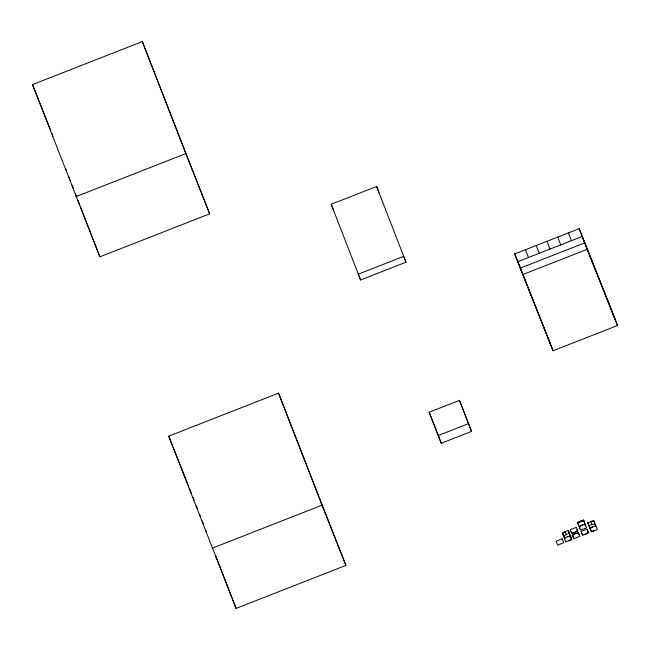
<?xml version="1.0" encoding="UTF-8"?>
<svg xmlns="http://www.w3.org/2000/svg" width="650" height="650" viewBox="0 0 650 650"><rect width="100%" height="100%" fill="white"/><g stroke="black" fill="none" stroke-linecap="round" stroke-linejoin="round"><path stroke-width="0.97" d="M32.5 84.597L142.309 41.584L209.682 213.826L99.873 256.848L32.5 84.597L50.464 129.74M75.92 196.657L185.729 153.636L209.682 213.826M376.61 186.485L405.998 262.169L360.579 279.963L331.191 204.279L376.61 186.485L378.918 192.286M514.735 253.922L579.183 228.678L609.497 304.874L617.5 325.52L553.053 350.764L514.735 253.922L553.053 350.764M520.244 268.141L584.691 242.889M522.738 274.568L587.178 249.324L617.5 325.52M168.724 436.174L278.533 393.152L345.898 565.403L236.088 608.416L168.724 436.174L188.931 486.956M429.163 412.238L459.444 400.376L462.524 408.111L471.543 431.405L441.269 443.267L429.163 412.238L441.269 443.267M438.189 435.532L468.471 423.67L471.543 431.405M212.136 548.234L321.945 505.212L345.898 565.403M577.712 522.917L583.765 520.544M569.782 534.373L570.887 537.225L568.246 530.506L562.193 532.878L564.111 536.599M579.012 526.289L585.089 523.876M595.701 526.289A3.25 2.08 -21.2 0 0 591.89 524.526L588.859 525.712L587.754 522.86L593.816 520.488L595.164 524.428M565.224 538.614A3.25 2.08 -21.2 0 1 564.029 536.713A3.25 2.08 -21.2 0 1 566.321 534.544L569.351 533.358L568.246 530.506M589.761 528.036L595.814 525.671L597.358 529.539L591.305 531.911L587.754 522.86M615.006 319.085L582.197 236.462L517.749 261.706L550.566 344.329M583.928 520.959L584.309 521.918A3.25 2.08 -21.2 0 0 580.523 521.194A3.25 2.08 -21.2 0 0 578.264 524.314M405.998 262.169L403.683 256.368L358.272 274.162L360.579 279.963M331.191 204.279L333.499 210.08M51.959 133.502L53.081 136.321M189.678 488.841L191.547 493.545M579.183 228.678L587.178 249.324M568.441 232.887L571.456 240.671M557.7 237.096L560.714 244.871M546.959 241.304L549.973 249.08M536.217 245.513L539.232 253.289M525.476 249.722L528.491 257.498M591.89 524.526L590.785 521.674A3.25 2.08 -21.2 0 1 593.954 521.706A3.25 2.08 -21.2 0 1 594.392 523.908M589.298 526.727L590.403 529.579M566.321 534.544L565.216 531.692A3.25 2.08 -21.2 0 0 562.949 533.772A3.25 2.08 -21.2 0 0 563.924 535.697M459.444 400.376L468.471 423.67M142.309 41.584L185.729 153.636M278.533 393.152L321.945 505.212M65.577 168.326L66.666 171.153M68.859 176.8L70.679 181.513M72.142 185.282L73.239 188.102M75.424 193.757L76.521 196.576M77.976 200.346L79.804 205.051M80.535 206.936L82.355 211.648M83.086 213.525L99.873 256.848M193.042 497.307L194.131 500.126M196.324 505.781L197.413 508.601M199.607 514.256L200.704 517.075M202.158 520.845L203.255 523.673M205.441 529.319L206.537 532.147M215.662 555.685L236.088 608.416M567.222 536.867A3.25 2.08 -21.2 0 1 571.025 537.615A3.25 2.08 -21.2 0 1 568.766 540.735M594.327 530.725A3.25 2.08 -21.2 0 1 590.533 529.969A3.25 2.08 -21.2 0 1 592.792 526.858M573.04 536.827A3.25 2.08 -21.2 0 1 575.299 533.707A3.25 2.08 -21.2 0 1 579.093 534.454M577.086 529.279A3.25 2.08 -21.2 0 1 574.827 532.399A3.25 2.08 -21.2 0 1 571.033 531.651M579.784 528.222A3.25 2.08 -21.2 0 1 582.034 525.102A3.25 2.08 -21.2 0 1 585.837 525.85M587.844 531.026A3.25 2.08 -21.2 0 1 585.585 534.146A3.25 2.08 -21.2 0 1 581.783 533.398M583.554 520.008L577.492 522.381L580.548 530.156L586.609 527.784L583.554 520.008M576.322 527.345L570.261 529.717L571.805 533.585L577.858 531.212L576.322 527.345M562.177 538.85L556.124 541.214L557.659 545.09L563.721 542.717L562.177 538.85M570.253 535.681L564.2 538.054L565.736 541.921L571.789 539.549L570.253 535.681M578.329 532.521L572.268 534.893L573.812 538.761L579.865 536.388L578.329 532.521M587.072 529.092L581.019 531.464L582.554 535.332L588.608 532.959L587.072 529.092"/></g></svg>
